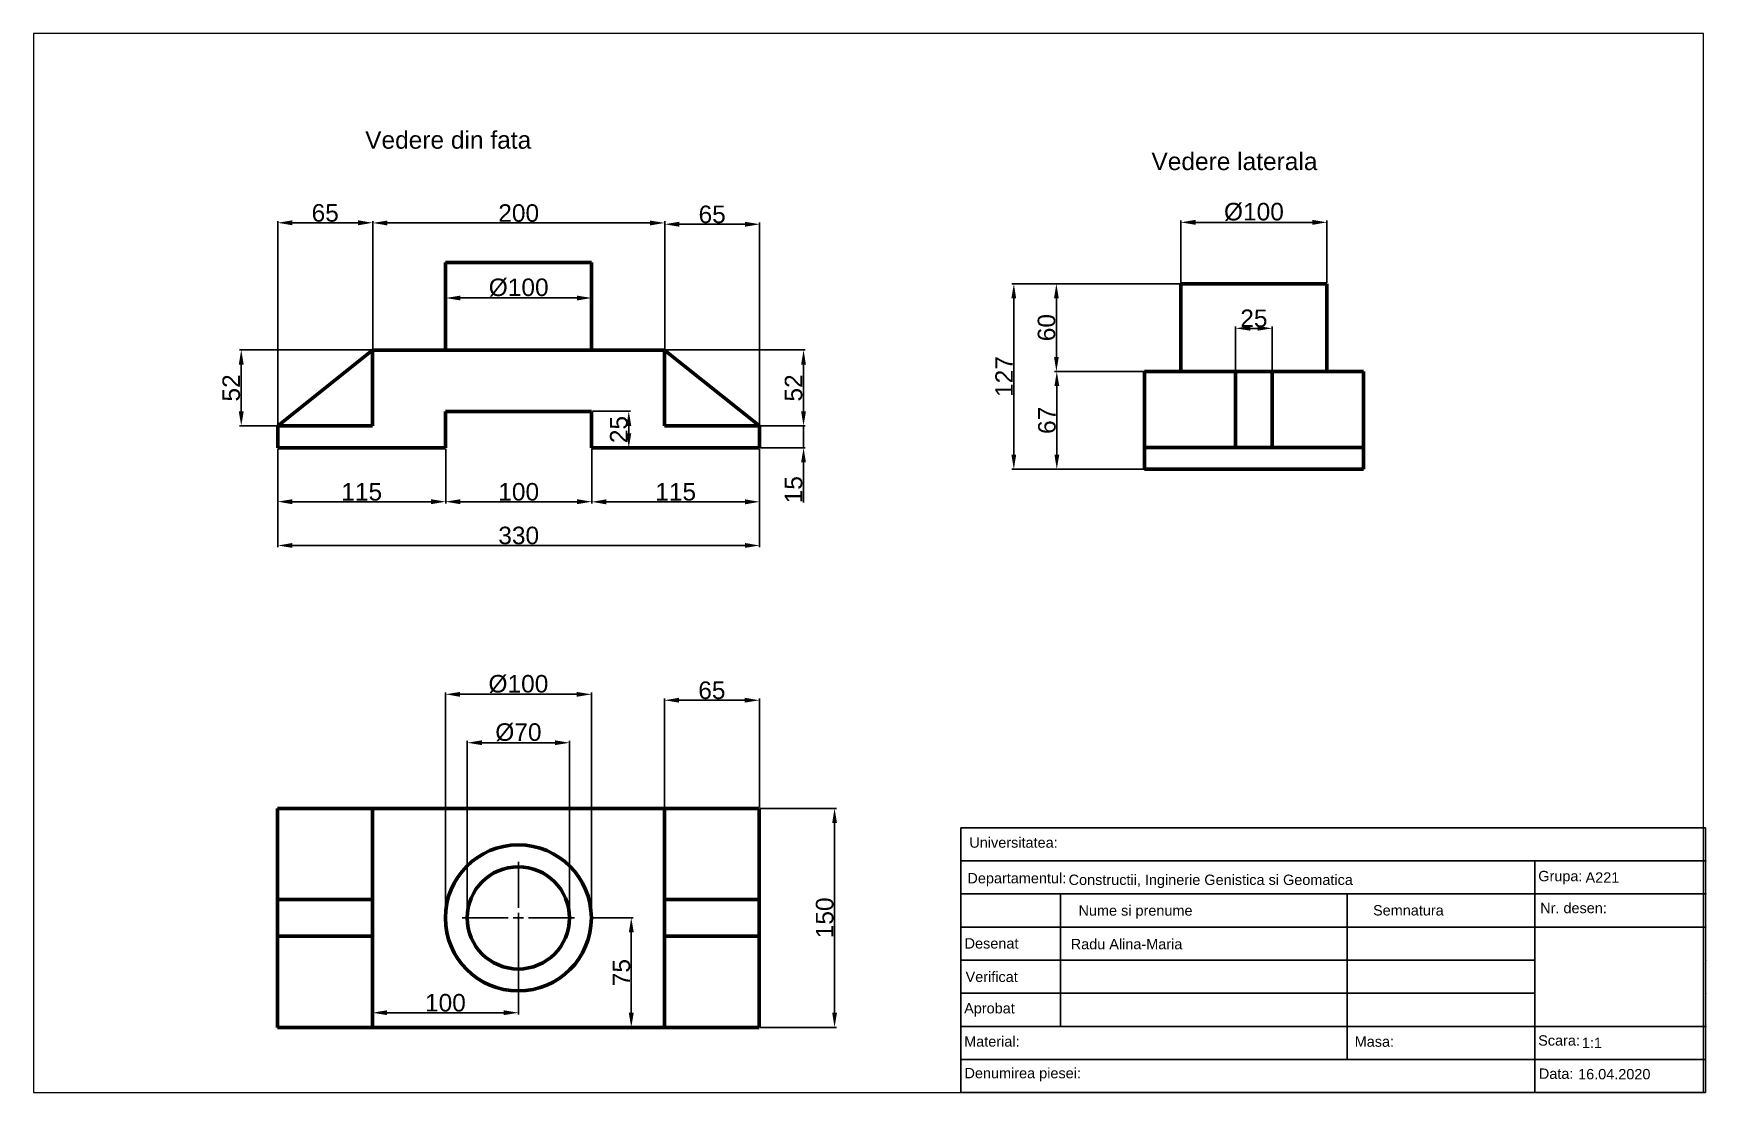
# Paper-space layout 'Layout1' of a CAD drawing. Header units: millimetres. Extents: x 0 to 405, y 0 to 256.
# The model-space entities are those that its viewports show. They can reach past a viewport. Long polylines and large blocks are cut down to what shows.
import ezdxf

# ---------------------------------------------------------------- set-up
doc = ezdxf.new("R2010")
doc.units = ezdxf.units.MM
doc.header["$LTSCALE"] = 1000
doc.linetypes.add('CENTER2', pattern=[28.575, 19.05, -3.175, 3.175, -3.175])
doc.layers.add('Contur', color=7, linetype='Continuous', lineweight=50)
doc.layers.add('Cote', color=7, linetype='Continuous', lineweight=25)
doc.styles.add('Annotative', font='arial.ttf')
doc.styles.get("Standard").update_dxf_attribs({"font": 'arial.ttf'})
doc.styles.add('Text', font='arial.ttf', dxfattribs={"height": 12})
doc.dimstyles.new('ISO-25', dxfattribs={"dimtxt": 12, "dimasz": 10, "dimexe": 1.25, "dimexo": 0.625, "dimtad": 1, "dimtxsty": 'Standard', "dimcen": 2.5, "dimadec": 0, "dimazin": 0, "dimtfac": 1, "dimtmove": 0, "dimatfit": 3, "dimfxl": 1, "dimarcsym": 0})

# ---------------------------------------------------------------- blocks, each defined once
blk = doc.blocks.new('tabel')
at = {"layer": 'Cote'}
for p, q in [((0, 64), (180, 64)), ((0, 8), (0, 64)), ((180, 64), (180, 8)), ((0, 56), (180, 56)), ((138.73, 48), (138.73, 56)), ((180, 48), (0, 48)), ((24.07, 48), (24.07, 24)), ((93.36, 16), (93.36, 48)), ((138.73, 48), (138.73, 16)), ((0, 40), (180, 40)), ((138.73, 32), (0, 32)), ((0, 24), (138.73, 24)), ((24.07, 24), (24.07, 16)), ((180, 16), (0, 16)), ((93.36, 16), (93.36, 8)), ((138.73, 16), (138.73, 8)), ((180, 8), (0, 8)), ((0, 8), (0, 0)), ((138.73, 8), (138.73, 0)), ((180, 0), (180, 8)), ((0, 0), (180, 0))]:
    blk.add_line(p, q, dxfattribs=at)
for p in [(0, 56), (180, 56), (0, 48), (180, 48), (0, 40), (180, 40), (0, 32), (180, 32), (0, 24), (180, 24), (0, 16), (180, 16)]:
    blk.add_point(p, dxfattribs=at)
at = {"layer": 'Cote', "char_height": 2.5, "attachment_point": 1, "style": 'Text'}
for s, width, insert in [('Universitatea:', 0.6557, (2.05, 61.68)), ('Departamentul:', 0.6557, (1.59, 53.07)), ('Grupa:', 18.9649, (139.57, 53.58)), ('Nume si prenume', 47.712, (28.44, 45.25)), ('Semnatura', 36.3114, (99.63, 45.3)), ('Nr. desen:', 19.8045, (140.03, 45.86)), ('Desenat', 21.505, (0.91, 37.31)), ('Verificat', 21.505, (1.14, 29.23)), ('Aprobat', 21.9625, (0.8, 21.63)), ('Material:', 23.9279, (0.8, 13.6)), ('Masa:', 14.4031, (95.2, 13.57)), ('Scara:', 12.5932, (139.55, 13.85)), ('Denumirea piesei:', 28.6062, (0.88, 5.95)), ('Data:', 12.022, (139.71, 5.82))]:
    blk.add_mtext_dynamic_manual_height_columns(s, width=width, gutter_width=60, heights=[0], dxfattribs=dict(at, insert=insert))
at = {"layer": 'Cote', "style": 'Annotative', "flags": 2}
blk.add_attdef('UNIVERSITATEA', (24.42, 58.85), '', height=2.5, dxfattribs=at)
at = {"layer": 'Cote', "style": 'Annotative'}
for tag, p in [('DEPARTAMENT', (26.05, 50.18)), ('GRUPA', (150.98, 50.73)), ('NRDESEN', (156.9, 43.07)), ('DESENAT', (26.56, 34.64)), ('VERIFICAT', (26.41, 26.54)), ('APROBAT', (26.41, 18.87)), ('MATERIAL', (14.76, 10.47)), ('MASA', (105.97, 10.62)), ('SCARA', (150.1, 10.77)), ('DENUMIREAPIESEI', (29.51, 3.25)), ('DATA', (149.2, 3.2))]:
    blk.add_attdef(tag, p, '', height=2.5, dxfattribs=at)
blk = doc.blocks.new('*D2')
at = {"layer": 'Cote', "color": 0, "lineweight": -2, "transparency": 16777216}
for p, q in [((1665.9, 1300.2), (1580.1, 1300.2)), ((1581.3, 1290.2), (1581.3, 1250.2)), ((1665.9, 1240.2), (1580.1, 1240.2))]:
    blk.add_line(p, q, dxfattribs=at)
at = {"layer": 'Cote', "color": 0, "transparency": 16777216}
for points in [[(1579.7, 1290.2), (1583, 1290.2), (1581.3, 1300.2)], [(1579.7, 1250.2), (1583, 1250.2), (1581.3, 1240.2)]]:
    blk.add_solid(points, dxfattribs=at)
at = {"layer": 'Defpoints', "color": 0, "transparency": 16777216}
for p in [(1666.6, 1300.2), (1581.3, 1240.2), (1666.6, 1240.2)]:
    blk.add_point(p, dxfattribs=at)
at = {"layer": 'Cote', "color": 0, "transparency": 16777216, "insert": (1574.6, 1270.2), "char_height": 12, "attachment_point": 5, "rotation": 90}
blk.add_mtext('60', dxfattribs=at)
blk = doc.blocks.new('*D3')
at = {"layer": 'Cote', "color": 0, "lineweight": -2, "transparency": 16777216}
for p, q in [((1640.9, 1240.2), (1580.4, 1240.2)), ((1581.6, 1230.2), (1581.6, 1183.2)), ((1640.9, 1173.2), (1580.4, 1173.2))]:
    blk.add_line(p, q, dxfattribs=at)
at = {"layer": 'Cote', "color": 0, "transparency": 16777216}
for points in [[(1580, 1230.2), (1583.3, 1230.2), (1581.6, 1240.2)], [(1580, 1183.2), (1583.3, 1183.2), (1581.6, 1173.2)]]:
    blk.add_solid(points, dxfattribs=at)
at = {"layer": 'Defpoints', "color": 0, "transparency": 16777216}
for p in [(1641.6, 1240.2), (1581.6, 1173.2), (1641.6, 1173.2)]:
    blk.add_point(p, dxfattribs=at)
at = {"layer": 'Cote', "color": 0, "transparency": 16777216, "insert": (1574.9, 1206.7), "char_height": 12, "attachment_point": 5, "rotation": 90}
blk.add_mtext('67', dxfattribs=at)
blk = doc.blocks.new('*D4')
at = {"layer": 'Cote', "color": 0, "lineweight": -2, "transparency": 16777216}
for p, q in [((1666.6, 1300.8), (1666.6, 1343.5)), ((1676.6, 1342.3), (1756.6, 1342.3)), ((1766.6, 1300.8), (1766.6, 1343.5))]:
    blk.add_line(p, q, dxfattribs=at)
at = {"layer": 'Cote', "color": 0, "transparency": 16777216}
for points in [[(1676.6, 1344), (1676.6, 1340.6), (1666.6, 1342.3)], [(1756.6, 1344), (1756.6, 1340.6), (1766.6, 1342.3)]]:
    blk.add_solid(points, dxfattribs=at)
at = {"layer": 'Defpoints', "color": 0, "transparency": 16777216}
for p in [(1766.6, 1342.3), (1666.6, 1300.2), (1766.6, 1300.2)]:
    blk.add_point(p, dxfattribs=at)
at = {"layer": 'Cote', "color": 0, "transparency": 16777216, "insert": (1716.6, 1349.4), "char_height": 12, "attachment_point": 5}
blk.add_mtext('%%C100', dxfattribs=at)
blk = doc.blocks.new('*D5')
at = {"layer": 'Cote', "color": 0, "lineweight": -2, "transparency": 16777216}
for p, q in [((1765.9, 1300.2), (1550.9, 1300.2)), ((1552.2, 1290.2), (1552.2, 1183.2)), ((1765.9, 1173.2), (1550.9, 1173.2))]:
    blk.add_line(p, q, dxfattribs=at)
at = {"layer": 'Cote', "color": 0, "transparency": 16777216}
for points in [[(1550.5, 1290.2), (1553.8, 1290.2), (1552.2, 1300.2)], [(1550.5, 1183.2), (1553.8, 1183.2), (1552.2, 1173.2)]]:
    blk.add_solid(points, dxfattribs=at)
at = {"layer": 'Defpoints', "color": 0, "transparency": 16777216}
for p in [(1766.6, 1300.2), (1552.2, 1173.2), (1766.6, 1173.2)]:
    blk.add_point(p, dxfattribs=at)
at = {"layer": 'Cote', "color": 0, "transparency": 16777216, "insert": (1545.5, 1236.7), "char_height": 12, "attachment_point": 5, "rotation": 90}
blk.add_mtext('127', dxfattribs=at)
blk = doc.blocks.new('*D6')
at = {"layer": 'Cote', "color": 0, "lineweight": -2, "transparency": 16777216}
for p, q in [((1704.1, 1240.8), (1704.1, 1271)), ((1714.1, 1269.7), (1719.1, 1269.7)), ((1729.1, 1240.8), (1729.1, 1271))]:
    blk.add_line(p, q, dxfattribs=at)
at = {"layer": 'Cote', "color": 0, "transparency": 16777216}
for points in [[(1714.1, 1271.4), (1714.1, 1268.1), (1704.1, 1269.7)], [(1719.1, 1271.4), (1719.1, 1268.1), (1729.1, 1269.7)]]:
    blk.add_solid(points, dxfattribs=at)
at = {"layer": 'Defpoints', "color": 0, "transparency": 16777216}
for p in [(1729.1, 1269.7), (1704.1, 1240.2), (1729.1, 1240.2)]:
    blk.add_point(p, dxfattribs=at)
at = {"layer": 'Cote', "color": 0, "transparency": 16777216, "insert": (1716.6, 1276.5), "char_height": 12, "attachment_point": 5}
blk.add_mtext('25', dxfattribs=at)
blk = doc.blocks.new('*D7')
at = {"layer": 'Cote', "color": 0, "lineweight": -2, "transparency": 16777216}
for p, q in [((1163.1, 1314.2), (1163.1, 1289.2)), ((1263.1, 1314.2), (1263.1, 1289.2)), ((1173.1, 1290.5), (1253.1, 1290.5))]:
    blk.add_line(p, q, dxfattribs=at)
at = {"layer": 'Cote', "color": 0, "transparency": 16777216}
for points in [[(1173.1, 1292.1), (1173.1, 1288.8), (1163.1, 1290.5)], [(1253.1, 1292.1), (1253.1, 1288.8), (1263.1, 1290.5)]]:
    blk.add_solid(points, dxfattribs=at)
at = {"layer": 'Defpoints', "color": 0, "transparency": 16777216}
for p in [(1163.1, 1314.9), (1263.1, 1314.9), (1263.1, 1290.5)]:
    blk.add_point(p, dxfattribs=at)
at = {"layer": 'Cote', "color": 0, "transparency": 16777216, "insert": (1213.1, 1297.6), "char_height": 12, "attachment_point": 5}
blk.add_mtext('%%C100', dxfattribs=at)
blk = doc.blocks.new('*D8')
at = {"layer": 'Cote', "color": 0, "lineweight": -2, "transparency": 16777216}
for p, q in [((1112.4, 1254.9), (1021.8, 1254.9)), ((1023.1, 1244.9), (1023.1, 1212.9)), ((1112.4, 1202.9), (1021.8, 1202.9))]:
    blk.add_line(p, q, dxfattribs=at)
at = {"layer": 'Cote', "color": 0, "transparency": 16777216}
for points in [[(1021.4, 1244.9), (1024.8, 1244.9), (1023.1, 1254.9)], [(1021.4, 1212.9), (1024.8, 1212.9), (1023.1, 1202.9)]]:
    blk.add_solid(points, dxfattribs=at)
at = {"layer": 'Defpoints', "color": 0, "transparency": 16777216}
for p in [(1113.1, 1254.9), (1023.1, 1202.9), (1113.1, 1202.9)]:
    blk.add_point(p, dxfattribs=at)
at = {"layer": 'Cote', "color": 0, "transparency": 16777216, "insert": (1016.3, 1228.9), "char_height": 12, "attachment_point": 5, "rotation": 90}
blk.add_mtext('52', dxfattribs=at)
blk = doc.blocks.new('*D9')
at = {"layer": 'Cote', "color": 0, "lineweight": -2, "transparency": 16777216}
for p, q in [((1048.1, 1203.5), (1048.1, 1343.2)), ((1058.1, 1342), (1103.1, 1342)), ((1113.1, 1203.5), (1113.1, 1343.2))]:
    blk.add_line(p, q, dxfattribs=at)
at = {"layer": 'Cote', "color": 0, "transparency": 16777216}
for points in [[(1058.1, 1343.7), (1058.1, 1340.3), (1048.1, 1342)], [(1103.1, 1343.7), (1103.1, 1340.3), (1113.1, 1342)]]:
    blk.add_solid(points, dxfattribs=at)
at = {"layer": 'Defpoints', "color": 0, "transparency": 16777216}
for p in [(1113.1, 1342), (1048.1, 1202.9), (1113.1, 1202.9)]:
    blk.add_point(p, dxfattribs=at)
at = {"layer": 'Cote', "color": 0, "transparency": 16777216, "insert": (1080.6, 1348.7), "char_height": 12, "attachment_point": 5}
blk.add_mtext('65', dxfattribs=at)
blk = doc.blocks.new('*D10')
at = {"layer": 'Cote', "color": 0, "lineweight": -2, "transparency": 16777216}
for p, q in [((1113.1, 1255.5), (1113.1, 1343.1)), ((1123.1, 1341.9), (1303.1, 1341.9)), ((1313.1, 1255.5), (1313.1, 1343.1))]:
    blk.add_line(p, q, dxfattribs=at)
at = {"layer": 'Cote', "color": 0, "transparency": 16777216}
for points in [[(1123.1, 1343.5), (1123.1, 1340.2), (1113.1, 1341.9)], [(1303.1, 1343.5), (1303.1, 1340.2), (1313.1, 1341.9)]]:
    blk.add_solid(points, dxfattribs=at)
at = {"layer": 'Defpoints', "color": 0, "transparency": 16777216}
for p in [(1313.1, 1341.9), (1113.1, 1254.9), (1313.1, 1254.9)]:
    blk.add_point(p, dxfattribs=at)
at = {"layer": 'Cote', "color": 0, "transparency": 16777216, "insert": (1213.1, 1348.6), "char_height": 12, "attachment_point": 5}
blk.add_mtext('200', dxfattribs=at)
blk = doc.blocks.new('*D11')
at = {"layer": 'Cote', "color": 0, "lineweight": -2, "transparency": 16777216}
for p, q in [((1408.2, 1212.9), (1408.2, 1222.9)), ((1378.7, 1202.9), (1409.4, 1202.9)), ((1408.2, 1202.9), (1408.2, 1187.9)), ((1378.7, 1187.9), (1409.4, 1187.9)), ((1408.2, 1177.9), (1408.2, 1150.5))]:
    blk.add_line(p, q, dxfattribs=at)
at = {"layer": 'Cote', "color": 0, "transparency": 16777216}
for points in [[(1406.5, 1212.9), (1409.8, 1212.9), (1408.2, 1202.9)], [(1406.5, 1177.9), (1409.8, 1177.9), (1408.2, 1187.9)]]:
    blk.add_solid(points, dxfattribs=at)
at = {"layer": 'Defpoints', "color": 0, "transparency": 16777216}
for p in [(1378.1, 1202.9), (1378.1, 1187.9), (1408.2, 1187.9)]:
    blk.add_point(p, dxfattribs=at)
at = {"layer": 'Cote', "color": 0, "transparency": 16777216, "insert": (1401.4, 1159.2), "char_height": 12, "attachment_point": 5, "rotation": 90}
blk.add_mtext('15', dxfattribs=at)
blk = doc.blocks.new('*D12')
at = {"layer": 'Cote', "color": 0, "lineweight": -2, "transparency": 16777216}
for p, q in [((1313.7, 1254.9), (1409.4, 1254.9)), ((1408.2, 1244.9), (1408.2, 1212.9)), ((1313.7, 1202.9), (1409.4, 1202.9))]:
    blk.add_line(p, q, dxfattribs=at)
at = {"layer": 'Cote', "color": 0, "transparency": 16777216}
for points in [[(1406.5, 1244.9), (1409.8, 1244.9), (1408.2, 1254.9)], [(1406.5, 1212.9), (1409.8, 1212.9), (1408.2, 1202.9)]]:
    blk.add_solid(points, dxfattribs=at)
at = {"layer": 'Defpoints', "color": 0, "transparency": 16777216}
for p in [(1313.1, 1254.9), (1313.1, 1202.9), (1408.2, 1202.9)]:
    blk.add_point(p, dxfattribs=at)
at = {"layer": 'Cote', "color": 0, "transparency": 16777216, "insert": (1401.4, 1228.9), "char_height": 12, "attachment_point": 5, "rotation": 90}
blk.add_mtext('52', dxfattribs=at)
blk = doc.blocks.new('*D13')
at = {"layer": 'Cote', "color": 0, "lineweight": -2, "transparency": 16777216}
for p, q in [((1263.7, 1212.9), (1289.7, 1212.9)), ((1288.5, 1202.9), (1288.5, 1197.9)), ((1263.7, 1187.9), (1289.7, 1187.9))]:
    blk.add_line(p, q, dxfattribs=at)
at = {"layer": 'Cote', "color": 0, "transparency": 16777216}
for points in [[(1286.8, 1202.9), (1290.2, 1202.9), (1288.5, 1212.9)], [(1286.8, 1197.9), (1290.2, 1197.9), (1288.5, 1187.9)]]:
    blk.add_solid(points, dxfattribs=at)
at = {"layer": 'Defpoints', "color": 0, "transparency": 16777216}
for p in [(1263.1, 1212.9), (1263.1, 1187.9), (1288.5, 1187.9)]:
    blk.add_point(p, dxfattribs=at)
at = {"layer": 'Cote', "color": 0, "transparency": 16777216, "insert": (1281.7, 1200.4), "char_height": 12, "attachment_point": 5, "rotation": 90}
blk.add_mtext('25', dxfattribs=at)
blk = doc.blocks.new('*D14')
at = {"layer": 'Cote', "color": 0, "lineweight": -2, "transparency": 16777216}
for p, q in [((1163.1, 1187.2), (1163.1, 1149.7)), ((1263.1, 1187.2), (1263.1, 1149.7)), ((1173.1, 1151), (1253.1, 1151))]:
    blk.add_line(p, q, dxfattribs=at)
at = {"layer": 'Cote', "color": 0, "transparency": 16777216}
for points in [[(1173.1, 1152.7), (1173.1, 1149.3), (1163.1, 1151)], [(1253.1, 1152.7), (1253.1, 1149.3), (1263.1, 1151)]]:
    blk.add_solid(points, dxfattribs=at)
at = {"layer": 'Defpoints', "color": 0, "transparency": 16777216}
for p in [(1163.1, 1187.9), (1263.1, 1187.9), (1263.1, 1151)]:
    blk.add_point(p, dxfattribs=at)
at = {"layer": 'Cote', "color": 0, "transparency": 16777216, "insert": (1213.1, 1157.7), "char_height": 12, "attachment_point": 5}
blk.add_mtext('100', dxfattribs=at)
blk = doc.blocks.new('*D15')
at = {"layer": 'Cote', "color": 0, "lineweight": -2, "transparency": 16777216}
for p, q in [((1048.1, 1187.2), (1048.1, 1149.7)), ((1163.1, 1187.2), (1163.1, 1149.7)), ((1058.1, 1151), (1153.1, 1151))]:
    blk.add_line(p, q, dxfattribs=at)
at = {"layer": 'Cote', "color": 0, "transparency": 16777216}
for points in [[(1058.1, 1152.7), (1058.1, 1149.3), (1048.1, 1151)], [(1153.1, 1152.7), (1153.1, 1149.3), (1163.1, 1151)]]:
    blk.add_solid(points, dxfattribs=at)
at = {"layer": 'Defpoints', "color": 0, "transparency": 16777216}
for p in [(1048.1, 1187.9), (1163.1, 1187.9), (1163.1, 1151)]:
    blk.add_point(p, dxfattribs=at)
at = {"layer": 'Cote', "color": 0, "transparency": 16777216, "insert": (1105.6, 1157.7), "char_height": 12, "attachment_point": 5}
blk.add_mtext('115', dxfattribs=at)
blk = doc.blocks.new('*D16')
at = {"layer": 'Cote', "color": 0, "lineweight": -2, "transparency": 16777216}
for p, q in [((1263.1, 1187.2), (1263.1, 1149.7)), ((1378.1, 1187.2), (1378.1, 1149.7)), ((1273.1, 1150.9), (1368.1, 1150.9))]:
    blk.add_line(p, q, dxfattribs=at)
at = {"layer": 'Cote', "color": 0, "transparency": 16777216}
for points in [[(1273.1, 1152.6), (1273.1, 1149.2), (1263.1, 1150.9)], [(1368.1, 1152.6), (1368.1, 1149.2), (1378.1, 1150.9)]]:
    blk.add_solid(points, dxfattribs=at)
at = {"layer": 'Defpoints', "color": 0, "transparency": 16777216}
for p in [(1263.1, 1187.9), (1378.1, 1187.9), (1378.1, 1150.9)]:
    blk.add_point(p, dxfattribs=at)
at = {"layer": 'Cote', "color": 0, "transparency": 16777216, "insert": (1320.6, 1157.7), "char_height": 12, "attachment_point": 5}
blk.add_mtext('115', dxfattribs=at)
blk = doc.blocks.new('*D17')
at = {"layer": 'Cote', "color": 0, "lineweight": -2, "transparency": 16777216}
for p, q in [((1048.1, 1187.2), (1048.1, 1119.8)), ((1378.1, 1187.2), (1378.1, 1119.8)), ((1058.1, 1121), (1368.1, 1121))]:
    blk.add_line(p, q, dxfattribs=at)
at = {"layer": 'Cote', "color": 0, "transparency": 16777216}
for points in [[(1058.1, 1122.7), (1058.1, 1119.4), (1048.1, 1121)], [(1368.1, 1122.7), (1368.1, 1119.4), (1378.1, 1121)]]:
    blk.add_solid(points, dxfattribs=at)
at = {"layer": 'Defpoints', "color": 0, "transparency": 16777216}
for p in [(1048.1, 1187.9), (1378.1, 1187.9), (1378.1, 1121)]:
    blk.add_point(p, dxfattribs=at)
at = {"layer": 'Cote', "color": 0, "transparency": 16777216, "insert": (1213.1, 1127.8), "char_height": 12, "attachment_point": 5}
blk.add_mtext('330', dxfattribs=at)
blk = doc.blocks.new('*D18')
at = {"layer": 'Cote', "color": 0, "lineweight": -2, "transparency": 16777216}
for p, q in [((1313.1, 1203.5), (1313.1, 1342.2)), ((1323.1, 1341), (1368.1, 1341)), ((1378.1, 1203.5), (1378.1, 1342.2))]:
    blk.add_line(p, q, dxfattribs=at)
at = {"layer": 'Cote', "color": 0, "transparency": 16777216}
for points in [[(1323.1, 1342.7), (1323.1, 1339.3), (1313.1, 1341)], [(1368.1, 1342.7), (1368.1, 1339.3), (1378.1, 1341)]]:
    blk.add_solid(points, dxfattribs=at)
at = {"layer": 'Defpoints', "color": 0, "transparency": 16777216}
for p in [(1378.1, 1341), (1313.1, 1202.9), (1378.1, 1202.9)]:
    blk.add_point(p, dxfattribs=at)
at = {"layer": 'Cote', "color": 0, "transparency": 16777216, "insert": (1345.6, 1347.7), "char_height": 12, "attachment_point": 5}
blk.add_mtext('65', dxfattribs=at)
blk = doc.blocks.new('*D20')
at = {"layer": 'Cote', "color": 0, "lineweight": -2, "transparency": 16777216}
for p, q in [((1112.9, 865.3), (1112.9, 799.8)), ((1212.9, 865.3), (1212.9, 799.8)), ((1202.9, 801), (1122.9, 801))]:
    blk.add_line(p, q, dxfattribs=at)
at = {"layer": 'Cote', "color": 0, "transparency": 16777216}
for points in [[(1122.9, 802.7), (1122.9, 799.4), (1112.9, 801)], [(1202.9, 802.7), (1202.9, 799.4), (1212.9, 801)]]:
    blk.add_solid(points, dxfattribs=at)
at = {"layer": 'Defpoints', "color": 0, "transparency": 16777216}
for p in [(1112.9, 866), (1212.9, 866), (1112.9, 801)]:
    blk.add_point(p, dxfattribs=at)
at = {"layer": 'Cote', "color": 0, "transparency": 16777216, "insert": (1162.9, 807.8), "char_height": 12, "attachment_point": 5}
blk.add_mtext('100', dxfattribs=at)
blk = doc.blocks.new('*U22')
at = {"layer": 'Cote', "color": 0, "linetype": 'CENTER2', "transparency": 16777216}
for p, q in [((0, 7), (0, 38.5)), ((-38.5, 0), (-7, 0)), ((7, 0), (38.5, 0)), ((0, -38.5), (0, -7))]:
    blk.add_line(p, q, dxfattribs=at)
at = {"layer": 'Cote', "color": 0, "linetype": 'Continuous', "transparency": 16777216}
for p, q in [((-3.5, 0), (3.5, 0)), ((0, -3.5), (0, 3.5))]:
    blk.add_line(p, q, dxfattribs=at)
blk = doc.blocks.new('*D23')
at = {"layer": 'Cote', "color": 0, "lineweight": -2, "transparency": 16777216}
for p, q in [((1263.5, 866), (1291.5, 866)), ((1290.2, 856), (1290.2, 801)), ((1263.5, 791), (1291.5, 791))]:
    blk.add_line(p, q, dxfattribs=at)
at = {"layer": 'Cote', "color": 0, "transparency": 16777216}
for points in [[(1288.5, 856), (1291.9, 856), (1290.2, 866)], [(1288.5, 801), (1291.9, 801), (1290.2, 791)]]:
    blk.add_solid(points, dxfattribs=at)
at = {"layer": 'Defpoints', "color": 0, "transparency": 16777216}
for p in [(1262.9, 866), (1262.9, 791), (1290.2, 791)]:
    blk.add_point(p, dxfattribs=at)
at = {"layer": 'Cote', "color": 0, "transparency": 16777216, "insert": (1283.5, 828.5), "char_height": 12, "attachment_point": 5, "rotation": 90}
blk.add_mtext('75', dxfattribs=at)
blk = doc.blocks.new('*D24')
at = {"layer": 'Cote', "color": 0, "lineweight": -2, "transparency": 16777216}
for p, q in [((1162.9, 866.6), (1162.9, 1020.3)), ((1262.9, 866.6), (1262.9, 1020.3)), ((1172.9, 1019.1), (1252.9, 1019.1))]:
    blk.add_line(p, q, dxfattribs=at)
at = {"layer": 'Cote', "color": 0, "transparency": 16777216}
for points in [[(1172.9, 1020.7), (1172.9, 1017.4), (1162.9, 1019.1)], [(1252.9, 1020.7), (1252.9, 1017.4), (1262.9, 1019.1)]]:
    blk.add_solid(points, dxfattribs=at)
at = {"layer": 'Defpoints', "color": 0, "transparency": 16777216}
for p in [(1262.9, 1019.1), (1162.9, 866), (1262.9, 866)]:
    blk.add_point(p, dxfattribs=at)
at = {"layer": 'Cote', "color": 0, "transparency": 16777216, "insert": (1212.9, 1026.1), "char_height": 12, "attachment_point": 5}
blk.add_mtext('%%C100', dxfattribs=at)
blk = doc.blocks.new('*D25')
at = {"layer": 'Cote', "color": 0, "lineweight": -2, "transparency": 16777216}
for p, q in [((1177.9, 866.6), (1177.9, 987.2)), ((1187.9, 985.9), (1237.9, 985.9)), ((1247.9, 866.6), (1247.9, 987.2))]:
    blk.add_line(p, q, dxfattribs=at)
at = {"layer": 'Cote', "color": 0, "transparency": 16777216}
for points in [[(1187.9, 987.6), (1187.9, 984.3), (1177.9, 985.9)], [(1237.9, 987.6), (1237.9, 984.3), (1247.9, 985.9)]]:
    blk.add_solid(points, dxfattribs=at)
at = {"layer": 'Defpoints', "color": 0, "transparency": 16777216}
for p in [(1247.9, 985.9), (1177.9, 866), (1247.9, 866)]:
    blk.add_point(p, dxfattribs=at)
at = {"layer": 'Cote', "color": 0, "transparency": 16777216, "insert": (1212.9, 993), "char_height": 12, "attachment_point": 5}
blk.add_mtext('%%C70', dxfattribs=at)
blk = doc.blocks.new('*D26')
at = {"layer": 'Cote', "color": 0, "lineweight": -2, "transparency": 16777216}
for p, q in [((1312.9, 941.6), (1312.9, 1016.3)), ((1322.9, 1015), (1367.9, 1015)), ((1377.9, 941.6), (1377.9, 1016.3))]:
    blk.add_line(p, q, dxfattribs=at)
at = {"layer": 'Cote', "color": 0, "transparency": 16777216}
for points in [[(1322.9, 1016.7), (1322.9, 1013.4), (1312.9, 1015)], [(1367.9, 1016.7), (1367.9, 1013.4), (1377.9, 1015)]]:
    blk.add_solid(points, dxfattribs=at)
at = {"layer": 'Defpoints', "color": 0, "transparency": 16777216}
for p in [(1377.9, 1015), (1312.9, 941), (1377.9, 941)]:
    blk.add_point(p, dxfattribs=at)
at = {"layer": 'Cote', "color": 0, "transparency": 16777216, "insert": (1345.4, 1021.8), "char_height": 12, "attachment_point": 5}
blk.add_mtext('65', dxfattribs=at)
blk = doc.blocks.new('*D27')
at = {"layer": 'Cote', "color": 0, "lineweight": -2, "transparency": 16777216}
for p, q in [((1378.5, 941), (1430.7, 941)), ((1429.4, 931), (1429.4, 801)), ((1378.5, 791), (1430.7, 791))]:
    blk.add_line(p, q, dxfattribs=at)
at = {"layer": 'Cote', "color": 0, "transparency": 16777216}
for points in [[(1427.8, 931), (1431.1, 931), (1429.4, 941)], [(1427.8, 801), (1431.1, 801), (1429.4, 791)]]:
    blk.add_solid(points, dxfattribs=at)
at = {"layer": 'Defpoints', "color": 0, "transparency": 16777216}
for p in [(1377.9, 941), (1377.9, 791), (1429.4, 791)]:
    blk.add_point(p, dxfattribs=at)
at = {"layer": 'Cote', "color": 0, "transparency": 16777216, "insert": (1422.7, 866), "char_height": 12, "attachment_point": 5, "rotation": 90}
blk.add_mtext('150', dxfattribs=at)

msp = doc.modelspace()

# ---------------------------------------------------------------- linework, layer by layer
at = {"layer": 'Contur'}
for p, q in [((1263.055, 1314.874), (1163.055, 1314.874)), ((1163.055, 1314.874), (1163.055, 1254.874)), ((1263.055, 1254.874), (1263.055, 1314.874)), ((1666.575, 1300.223), (1766.575, 1300.223)), ((1666.575, 1240.223), (1666.575, 1300.223)), ((1766.575, 1300.223), (1766.575, 1240.223)), ((1048.055, 1202.874), (1113.055, 1254.874)), ((1313.055, 1254.874), (1113.055, 1254.874)), ((1113.055, 1254.874), (1113.055, 1202.874)), ((1313.055, 1202.874), (1313.055, 1254.874)), ((1313.055, 1254.874), (1378.055, 1202.874)), ((1641.575, 1173.223), (1641.575, 1240.223)), ((1641.575, 1240.223), (1791.575, 1240.223)), ((1704.075, 1240.223), (1704.075, 1188.223)), ((1729.075, 1188.223), (1729.075, 1240.223)), ((1791.575, 1240.223), (1791.575, 1173.223)), ((1113.055, 1202.874), (1048.055, 1202.874)), ((1048.055, 1202.874), (1048.055, 1187.874)), ((1163.055, 1187.874), (1163.055, 1212.874)), ((1163.055, 1212.874), (1263.055, 1212.874)), ((1263.055, 1212.874), (1263.055, 1187.874)), ((1378.055, 1202.874), (1313.055, 1202.874)), ((1378.055, 1187.874), (1378.055, 1202.874)), ((1048.055, 1187.874), (1163.055, 1187.874)), ((1263.055, 1187.874), (1378.055, 1187.874)), ((1641.575, 1188.223), (1791.575, 1188.223)), ((1791.575, 1173.223), (1641.575, 1173.223)), ((1047.87, 940.965), (1377.87, 940.965)), ((1047.87, 790.965), (1047.87, 940.965)), ((1047.87, 940.965), (1047.87, 940.965)), ((1112.87, 940.965), (1112.87, 790.965)), ((1312.87, 940.965), (1312.87, 790.965)), ((1377.87, 940.965), (1377.87, 790.965)), ((1047.87, 878.465), (1112.87, 878.465)), ((1112.87, 878.465), (1112.87, 853.465)), ((1312.87, 853.465), (1312.87, 878.465)), ((1312.87, 878.465), (1377.87, 878.465)), ((1112.87, 853.465), (1047.87, 853.465)), ((1377.87, 853.465), (1312.87, 853.465)), ((1377.87, 790.965), (1047.87, 790.965))]:
    msp.add_line(p, q, dxfattribs=at)
for radius in [50, 35]:
    msp.add_circle((1212.87, 865.965), radius, dxfattribs=at)

# ---------------------------------------------------------------- block references
at = {"layer": 'Cote', "linetype": 'CENTER2'}
msp.add_blockref('*U22', (1212.87, 865.965), dxfattribs=at)

# ---------------------------------------------------------------- texts
at = {"char_height": 12, "attachment_point": 1, "style": 'Text'}
for s, insert in [('Vedere din fata', (1107.97, 1404.734)), ('Vedere laterala', (1646.435, 1390.082))]:
    msp.add_mtext_dynamic_manual_height_columns(s, width=290.0446, gutter_width=60, heights=[0], dxfattribs=dict(at, insert=insert))

# ---------------------------------------------------------------- dimensions: what is measured, and where the dimension line sits
at = {"layer": 'Cote'}
for base, p1, p2, picture, middle in [((1113.055, 1341.985), (1048.055, 1202.874), (1113.055, 1202.874), '*D9', (1080.555, 1348.737)), ((1313.055, 1341.879), (1113.055, 1254.874), (1313.055, 1254.874), '*D10', (1213.055, 1348.631)), ((1378.055, 1340.997), (1313.055, 1202.874), (1378.055, 1202.874), '*D18', (1345.555, 1347.749)), ((1729.075, 1269.728), (1704.075, 1240.223), (1729.075, 1240.223), '*D6', (1716.575, 1276.48)), ((1163.055, 1150.992), (1048.055, 1187.874), (1163.055, 1187.874), '*D15', (1105.555, 1157.744)), ((1378.055, 1121.042), (1048.055, 1187.874), (1378.055, 1187.874), '*D17', (1213.055, 1127.798)), ((1263.055, 1150.992), (1163.055, 1187.874), (1263.055, 1187.874), '*D14', (1213.055, 1157.744)), ((1378.055, 1150.913), (1263.055, 1187.874), (1378.055, 1187.874), '*D16', (1320.555, 1157.664)), ((1377.87, 1015.021), (1312.87, 940.965), (1377.87, 940.965), '*D26', (1345.37, 1021.773)), ((1112.87, 801.045), (1212.87, 865.965), (1112.87, 865.965), '*D20', (1162.87, 807.797))]:
    dim = msp.add_linear_dim(base=base, p1=p1, p2=p2, dimstyle='ISO-25', dxfattribs=at)
    dim.commit()
    dim.dimension.update_dxf_attribs({"geometry": picture, "text_midpoint": middle})
for base, p1, p2, picture, middle in [((1766.575, 1342.288), (1666.575, 1300.223), (1766.575, 1300.223), '*D4', (1716.575, 1349.376)), ((1262.87, 1019.06), (1162.87, 865.965), (1262.87, 865.965), '*D24', (1212.87, 1026.148)), ((1247.87, 985.934), (1177.87, 865.965), (1247.87, 865.965), '*D25', (1212.87, 993.022))]:
    dim = msp.add_linear_dim(base=base, p1=p1, p2=p2, text='%%C<>', dimstyle='ISO-25', dxfattribs=at)
    dim.commit()
    dim.dimension.update_dxf_attribs({"geometry": picture, "text_midpoint": middle})
dim = msp.add_linear_dim(base=(1263.055, 1290.468), p1=(1163.055, 1314.874), p2=(1263.055, 1314.874), text='%%C<>', dimstyle='ISO-25', dxfattribs=at)
dim.commit()
dim.dimension.update_dxf_attribs({"geometry": '*D7', "text_midpoint": (1213.055, 1290.468), "dimtype": 160})
for base, p1, p2, picture, middle in [((1552.168, 1173.223), (1766.575, 1300.223), (1766.575, 1173.223), '*D5', (1545.518, 1236.723)), ((1581.331, 1240.223), (1666.575, 1300.223), (1666.575, 1240.223), '*D2', (1574.579, 1270.223)), ((1023.09, 1202.874), (1113.055, 1254.874), (1113.055, 1202.874), '*D8', (1016.339, 1228.874)), ((1408.152, 1202.874), (1313.055, 1254.874), (1313.055, 1202.874), '*D12', (1401.4, 1228.874)), ((1581.637, 1173.223), (1641.575, 1240.223), (1641.575, 1173.223), '*D3', (1574.885, 1206.723)), ((1408.152, 1187.874), (1378.055, 1202.874), (1378.055, 1187.874), '*D11', (1401.4, 1159.174)), ((1288.5, 1187.874), (1263.055, 1212.874), (1263.055, 1187.874), '*D13', (1281.748, 1200.374)), ((1429.42, 790.965), (1377.87, 940.965), (1377.87, 790.965), '*D27', (1422.668, 865.965))]:
    dim = msp.add_linear_dim(base=base, p1=p1, p2=p2, angle=90, dimstyle='ISO-25', dxfattribs=at)
    dim.commit()
    dim.dimension.update_dxf_attribs({"geometry": picture, "text_midpoint": middle})
dim = msp.add_linear_dim(base=(1290.203, 790.965), p1=(1262.87, 865.965), p2=(1262.87, 790.965), angle=90, dimstyle='ISO-25', dxfattribs=at)
dim.commit()
dim.dimension.update_dxf_attribs({"geometry": '*D23', "text_midpoint": (1290.203, 828.465), "dimtype": 160})

psp = doc.layouts.get("Layout1")

# ---------------------------------------------------------------- block references
at = {"layer": 'Cote'}
ref = psp.add_blockref('tabel', (224.54, 0.45), dxfattribs=at)
ref.add_attrib('DESENAT', 'Radu Alina-Maria', (251.1, 35.09), dxfattribs={"height": 2.5, "style": 'Annotative'})
ref.add_attrib('SCARA', '1:1', (374.64, 11.22), dxfattribs={"height": 2.5, "style": 'Annotative'})
ref.add_attrib('GRUPA', 'A221', (375.53, 51.18), dxfattribs={"height": 2.5, "style": 'Annotative'})
ref.add_attrib('DEPARTAMENT', 'Constructii, Inginerie Genistica si Geomatica', (250.59, 50.63), dxfattribs={"height": 2.5, "style": 'Annotative'})
ref.add_attrib('DATA', '16.04.2020', (373.74, 3.65), dxfattribs={"height": 2.5, "style": 'Annotative'})

# ---------------------------------------------------------------- viewports
psp.add_viewport(center=(202.23, 128.45), size=(403.71, 255.9975), view_center_point=(1452.694, 1109.013), view_height=725.31199, dxfattribs=at)

doc.saveas('drawing.dxf')
